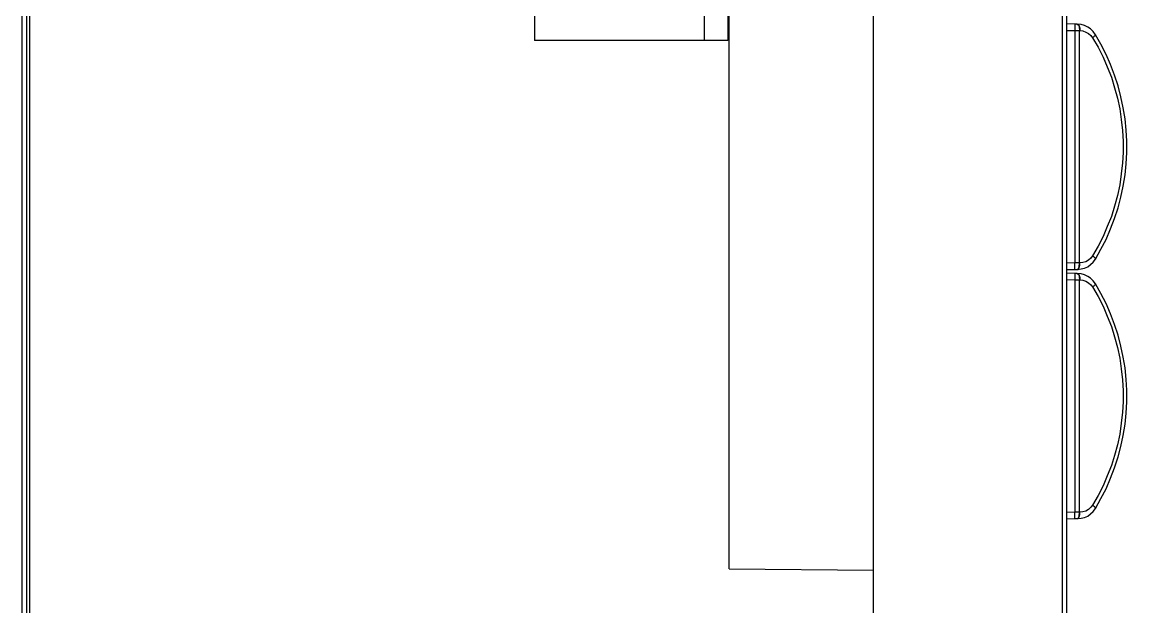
# Model space of a CAD drawing. Header units: centimetres. Extents: x -9.3 to 8.8, y -8.1 to 9.2.
# Drawn here: x 3.67 to 8.81, y -0.78 to 1.95 of the extents above; entities that cross this region are included whole.
import ezdxf

# ---------------------------------------------------------------- set-up
doc = ezdxf.new("R2010")
doc.units = ezdxf.units.CM
doc.header["$MEASUREMENT"] = 0
doc.layers.add('Camada 1', color=7, linetype='Continuous')

msp = doc.modelspace()

# ---------------------------------------------------------------- linework, layer by layer
at = {"layer": 'Camada 1', "color": 250, "lineweight": 25}
for points in [[(3.66889, -2.70228), (3.66889, -2.70228), (3.66889, 8.93586), (3.66889, 8.93586)], [(3.66889, -2.70228), (3.66889, -2.70228), (3.66889, 8.93586), (3.66889, 8.93586)], [(3.69005, 8.93586), (3.69005, 8.93586), (3.69005, -2.70228), (3.69005, -2.70228)], [(3.69005, 8.93586), (3.69005, 8.93586), (3.69005, -2.70228), (3.69005, -2.70228)], [(3.70417, -2.70228), (3.70417, -2.70228), (3.70417, 8.93586), (3.70417, 8.93586)], [(3.70417, -2.70228), (3.70417, -2.70228), (3.70417, 8.93586), (3.70417, 8.93586)], [(7.6334, -2.70228), (7.6334, -2.70228), (7.6334, 8.93939), (7.6334, 8.93939)], [(8.51182, 8.93939), (8.51182, 8.93939), (8.51182, -2.70228), (8.51182, -2.70228)], [(8.53299, -2.70228), (8.53299, -2.70228), (8.53299, 8.93939), (8.53299, 8.93939)], [(6.96136, -0.60149), (6.96136, -0.60149), (6.96136, 6.83154), (6.96136, 6.83154)], [(6.05472, 3.61774), (6.05472, 3.61774), (6.05472, 1.8609), (6.05472, 1.8609)], [(6.84495, 3.61774), (6.84495, 3.61774), (6.84495, 1.8609), (6.84495, 1.8609)], [(6.95431, 2.18546), (6.95431, 2.18546), (6.95431, 1.8609), (6.95431, 1.8609)], [(8.5713, 1.93703), (8.5713, 1.93703), (8.53299, 1.93774), (8.53299, 1.93774)], [(8.53299, 1.90775), (8.53299, 1.90775), (8.5713, 1.90705), (8.5713, 1.90705)], [(8.5713, 1.93703), (8.5713, 1.93703), (8.5713, 1.90705), (8.5713, 1.90705)], [(8.58012, 1.93703), (8.58012, 1.93703), (8.5713, 1.93703), (8.5713, 1.93703)], [(8.5713, 1.90705), (8.5713, 1.90705), (8.5713, 0.82398), (8.5713, 0.82398)], [(8.5713, 1.90705), (8.5713, 1.90705), (8.5925, 1.90705), (8.5925, 1.90705)], [(8.58192, 1.93703), (8.58192, 1.93703), (8.58012, 1.93703), (8.58012, 1.93703)], [(8.5925, 0.82398), (8.5925, 0.82398), (8.5925, 1.90705), (8.5925, 1.90705)], [(8.5925, 1.90705), (8.5925, 1.90705), (8.59423, 1.90705), (8.59423, 1.90705)], [(6.84495, 1.8609), (6.84495, 1.8609), (6.05472, 1.8609), (6.05472, 1.8609)], [(6.95431, 1.8609), (6.95431, 1.8609), (6.84495, 1.8609), (6.84495, 1.8609)], [(6.96136, 1.89265), (6.96136, 1.89265), (6.95431, 1.89265), (6.95431, 1.89265)], [(8.80946, 1.43432), (8.80946, 1.43432), (8.80946, 1.43432), (8.80946, 1.43432)], [(8.80946, 1.29494), (8.80946, 1.29494), (8.80946, 1.29494), (8.80946, 1.29494)], [(8.5713, 0.82398), (8.5713, 0.82398), (8.53299, 0.82331), (8.53299, 0.82331)], [(8.5713, 0.79403), (8.5713, 0.79403), (8.5713, 0.82398), (8.5713, 0.82398)], [(8.5925, 0.82398), (8.5925, 0.82398), (8.5713, 0.82398), (8.5713, 0.82398)], [(8.59423, 0.82398), (8.59423, 0.82398), (8.5925, 0.82398), (8.5925, 0.82398)], [(8.53299, 0.79333), (8.53299, 0.79333), (8.5713, 0.79403), (8.5713, 0.79403)], [(8.5713, 0.77551), (8.5713, 0.77551), (8.53299, 0.77625), (8.53299, 0.77625)], [(8.5713, 0.79403), (8.5713, 0.79403), (8.58012, 0.79403), (8.58012, 0.79403)], [(8.5713, 0.77551), (8.5713, 0.77551), (8.5713, 0.74553), (8.5713, 0.74553)], [(8.58012, 0.77551), (8.58012, 0.77551), (8.5713, 0.77551), (8.5713, 0.77551)], [(8.58012, 0.79403), (8.58012, 0.79403), (8.58192, 0.79403), (8.58192, 0.79403)], [(8.58192, 0.77551), (8.58192, 0.77551), (8.58012, 0.77551), (8.58012, 0.77551)], [(8.53299, 0.74627), (8.53299, 0.74627), (8.5713, 0.74553), (8.5713, 0.74553)], [(8.5713, 0.74553), (8.5713, 0.74553), (8.5713, -0.3375), (8.5713, -0.3375)], [(8.5713, 0.74553), (8.5713, 0.74553), (8.5925, 0.74553), (8.5925, 0.74553)], [(8.5925, -0.3375), (8.5925, -0.3375), (8.5925, 0.74553), (8.5925, 0.74553)], [(8.5925, 0.74553), (8.5925, 0.74553), (8.59423, 0.74553), (8.59423, 0.74553)], [(8.80946, 0.2728), (8.80946, 0.2728), (8.80946, 0.2728), (8.80946, 0.2728)], [(8.80946, 0.13346), (8.80946, 0.13346), (8.80946, 0.13346), (8.80946, 0.13346)], [(8.5713, -0.3375), (8.5713, -0.3375), (8.53299, -0.33821), (8.53299, -0.33821)], [(8.5713, -0.36749), (8.5713, -0.36749), (8.5713, -0.3375), (8.5713, -0.3375)], [(8.5925, -0.3375), (8.5925, -0.3375), (8.5713, -0.3375), (8.5713, -0.3375)], [(8.59423, -0.3375), (8.59423, -0.3375), (8.5925, -0.3375), (8.5925, -0.3375)], [(8.53299, -0.36819), (8.53299, -0.36819), (8.5713, -0.36749), (8.5713, -0.36749)], [(8.5713, -0.36749), (8.5713, -0.36749), (8.58012, -0.36749), (8.58012, -0.36749)], [(8.58012, -0.36749), (8.58012, -0.36749), (8.58192, -0.36749), (8.58192, -0.36749)], [(6.96136, -0.60149), (6.96136, -0.60149), (7.6334, -0.60791), (7.6334, -0.60791)]]:
    msp.add_open_spline(points, degree=3, dxfattribs=at)
for points, knots in [([(8.58012, 1.93703), (8.58012, 1.93703), (8.58192, 1.93523), (8.58192, 1.93523), (8.58192, 1.93523), (8.58541, 1.93351), (8.58541, 1.93351), (8.58541, 1.93351), (8.58721, 1.93171), (8.58721, 1.93171), (8.58721, 1.93171), (8.58894, 1.92821), (8.58894, 1.92821), (8.58894, 1.92821), (8.59074, 1.92289), (8.59074, 1.92289), (8.59074, 1.92289), (8.59074, 1.91759), (8.59074, 1.91759), (8.59074, 1.91759), (8.5925, 1.9123), (8.5925, 1.9123), (8.5925, 1.9123), (8.5925, 1.90705), (8.5925, 1.90705)], [0, 0, 0, 0, 0.125, 0.125, 0.125, 0.25, 0.25, 0.25, 0.375, 0.375, 0.375, 0.5, 0.5, 0.5, 0.625, 0.625, 0.625, 0.75, 0.75, 0.75, 0.875, 0.875, 0.875, 1, 1, 1, 1]), ([(8.58192, 1.93703), (8.58192, 1.93703), (8.58541, 1.93523), (8.58541, 1.93523), (8.58541, 1.93523), (8.58721, 1.93351), (8.58721, 1.93351), (8.58721, 1.93351), (8.58894, 1.93171), (8.58894, 1.93171), (8.58894, 1.93171), (8.59074, 1.92821), (8.59074, 1.92821), (8.59074, 1.92821), (8.5925, 1.92289), (8.5925, 1.92289), (8.5925, 1.92289), (8.59423, 1.91759), (8.59423, 1.91759), (8.59423, 1.91759), (8.59423, 1.90705), (8.59423, 1.90705)], [0, 0, 0, 0, 0.1428571, 0.1428571, 0.1428571, 0.2857143, 0.2857143, 0.2857143, 0.4285714, 0.4285714, 0.4285714, 0.5714286, 0.5714286, 0.5714286, 0.7142857, 0.7142857, 0.7142857, 0.8571429, 0.8571429, 0.8571429, 1, 1, 1, 1]), ([(8.66655, 1.88764), (8.66655, 1.88764), (8.656, 1.90176), (8.656, 1.90176), (8.656, 1.90176), (8.64362, 1.91407), (8.64362, 1.91407), (8.64362, 1.91407), (8.63127, 1.92289), (8.63127, 1.92289), (8.63127, 1.92289), (8.6154, 1.92994), (8.6154, 1.92994), (8.6154, 1.92994), (8.59952, 1.93523), (8.59952, 1.93523), (8.59952, 1.93523), (8.58192, 1.93703), (8.58192, 1.93703)], [0, 0, 0, 0, 0.1666667, 0.1666667, 0.1666667, 0.3333333, 0.3333333, 0.3333333, 0.5, 0.5, 0.5, 0.6666667, 0.6666667, 0.6666667, 0.8333333, 0.8333333, 0.8333333, 1, 1, 1, 1]), ([(8.59423, 1.90705), (8.59423, 1.90705), (8.60834, 1.90528), (8.60834, 1.90528), (8.60834, 1.90528), (8.62249, 1.89996), (8.62249, 1.89996), (8.62249, 1.89996), (8.6348, 1.89294), (8.6348, 1.89294), (8.6348, 1.89294), (8.64542, 1.88412), (8.64542, 1.88412), (8.64542, 1.88412), (8.65244, 1.87353), (8.65244, 1.87353)], [0, 0, 0, 0, 0.2, 0.2, 0.2, 0.4, 0.4, 0.4, 0.6, 0.6, 0.6, 0.8, 0.8, 0.8, 1, 1, 1, 1]), ([(8.66655, 1.88764), (8.66655, 1.88764), (8.66655, 1.88584), (8.66655, 1.88584), (8.66655, 1.88584), (8.66482, 1.88412), (8.66482, 1.88412), (8.66482, 1.88412), (8.66302, 1.88232), (8.66302, 1.88232), (8.66302, 1.88232), (8.66126, 1.88055), (8.66126, 1.88055), (8.66126, 1.88055), (8.65953, 1.87703), (8.65953, 1.87703), (8.65953, 1.87703), (8.656, 1.8753), (8.656, 1.8753), (8.656, 1.8753), (8.65244, 1.87353), (8.65244, 1.87353)], [0, 0, 0, 0, 0.1428571, 0.1428571, 0.1428571, 0.2857143, 0.2857143, 0.2857143, 0.4285714, 0.4285714, 0.4285714, 0.5714286, 0.5714286, 0.5714286, 0.7142857, 0.7142857, 0.7142857, 0.8571429, 0.8571429, 0.8571429, 1, 1, 1, 1]), ([(8.65244, 1.87353), (8.65244, 1.87353), (8.6789, 1.82944), (8.6789, 1.82944), (8.6789, 1.82944), (8.70183, 1.78357), (8.70183, 1.78357), (8.70183, 1.78357), (8.72123, 1.73771), (8.72123, 1.73771), (8.72123, 1.73771), (8.74067, 1.69005), (8.74067, 1.69005), (8.74067, 1.69005), (8.75478, 1.64066), (8.75478, 1.64066), (8.75478, 1.64066), (8.76889, 1.59128), (8.76889, 1.59128), (8.76889, 1.59128), (8.77944, 1.54189), (8.77944, 1.54189), (8.77944, 1.54189), (8.78653, 1.49253), (8.78653, 1.49253), (8.78653, 1.49253), (8.79182, 1.44134), (8.79182, 1.44134), (8.79182, 1.44134), (8.79535, 1.39019), (8.79535, 1.39019), (8.79535, 1.39019), (8.79535, 1.33907), (8.79535, 1.33907), (8.79535, 1.33907), (8.79182, 1.28969), (8.79182, 1.28969), (8.79182, 1.28969), (8.78653, 1.23853), (8.78653, 1.23853), (8.78653, 1.23853), (8.77944, 1.18734), (8.77944, 1.18734), (8.77944, 1.18734), (8.76889, 1.13796), (8.76889, 1.13796), (8.76889, 1.13796), (8.75478, 1.08857), (8.75478, 1.08857), (8.75478, 1.08857), (8.74067, 1.04094), (8.74067, 1.04094), (8.74067, 1.04094), (8.72123, 0.99332), (8.72123, 0.99332), (8.72123, 0.99332), (8.70183, 0.94746), (8.70183, 0.94746), (8.70183, 0.94746), (8.6789, 0.90159), (8.6789, 0.90159), (8.6789, 0.90159), (8.65244, 0.85753), (8.65244, 0.85753)], [0, 0, 0, 0, 0.047619, 0.047619, 0.047619, 0.0952381, 0.0952381, 0.0952381, 0.1428571, 0.1428571, 0.1428571, 0.1904762, 0.1904762, 0.1904762, 0.2380952, 0.2380952, 0.2380952, 0.2857143, 0.2857143, 0.2857143, 0.3333333, 0.3333333, 0.3333333, 0.3809524, 0.3809524, 0.3809524, 0.4285714, 0.4285714, 0.4285714, 0.4761905, 0.4761905, 0.4761905, 0.5238095, 0.5238095, 0.5238095, 0.5714286, 0.5714286, 0.5714286, 0.6190476, 0.6190476, 0.6190476, 0.6666667, 0.6666667, 0.6666667, 0.7142857, 0.7142857, 0.7142857, 0.7619048, 0.7619048, 0.7619048, 0.8095238, 0.8095238, 0.8095238, 0.8571429, 0.8571429, 0.8571429, 0.9047619, 0.9047619, 0.9047619, 0.952381, 0.952381, 0.952381, 1, 1, 1, 1]), ([(8.66655, 0.84162), (8.66655, 0.84162), (8.69128, 0.88748), (8.69128, 0.88748), (8.69128, 0.88748), (8.71594, 0.93334), (8.71594, 0.93334), (8.71594, 0.93334), (8.73714, 0.98273), (8.73714, 0.98273), (8.73714, 0.98273), (8.75478, 1.03039), (8.75478, 1.03039), (8.75478, 1.03039), (8.77242, 1.08155), (8.77242, 1.08155), (8.77242, 1.08155), (8.78473, 1.13094), (8.78473, 1.13094), (8.78473, 1.13094), (8.79535, 1.18205), (8.79535, 1.18205), (8.79535, 1.18205), (8.80417, 1.23501), (8.80417, 1.23501), (8.80417, 1.23501), (8.80946, 1.28612), (8.80946, 1.28612), (8.80946, 1.28612), (8.81299, 1.33907), (8.81299, 1.33907), (8.81299, 1.33907), (8.81299, 1.39196), (8.81299, 1.39196), (8.81299, 1.39196), (8.80946, 1.44314), (8.80946, 1.44314), (8.80946, 1.44314), (8.80417, 1.49603), (8.80417, 1.49603), (8.80417, 1.49603), (8.79535, 1.54721), (8.79535, 1.54721), (8.79535, 1.54721), (8.78473, 1.59837), (8.78473, 1.59837), (8.78473, 1.59837), (8.77242, 1.64948), (8.77242, 1.64948), (8.77242, 1.64948), (8.75478, 1.69887), (8.75478, 1.69887), (8.75478, 1.69887), (8.73714, 1.7483), (8.73714, 1.7483), (8.73714, 1.7483), (8.71594, 1.79589), (8.71594, 1.79589), (8.71594, 1.79589), (8.69128, 1.84351), (8.69128, 1.84351), (8.69128, 1.84351), (8.66655, 1.88764), (8.66655, 1.88764)], [0, 0, 0, 0, 0.047619, 0.047619, 0.047619, 0.0952381, 0.0952381, 0.0952381, 0.1428571, 0.1428571, 0.1428571, 0.1904762, 0.1904762, 0.1904762, 0.2380952, 0.2380952, 0.2380952, 0.2857143, 0.2857143, 0.2857143, 0.3333333, 0.3333333, 0.3333333, 0.3809524, 0.3809524, 0.3809524, 0.4285714, 0.4285714, 0.4285714, 0.4761905, 0.4761905, 0.4761905, 0.5238095, 0.5238095, 0.5238095, 0.5714286, 0.5714286, 0.5714286, 0.6190476, 0.6190476, 0.6190476, 0.6666667, 0.6666667, 0.6666667, 0.7142857, 0.7142857, 0.7142857, 0.7619048, 0.7619048, 0.7619048, 0.8095238, 0.8095238, 0.8095238, 0.8571429, 0.8571429, 0.8571429, 0.9047619, 0.9047619, 0.9047619, 0.952381, 0.952381, 0.952381, 1, 1, 1, 1]), ([(8.58012, 0.79403), (8.58012, 0.79403), (8.58192, 0.79403), (8.58192, 0.79403), (8.58192, 0.79403), (8.58541, 0.7958), (8.58541, 0.7958), (8.58541, 0.7958), (8.58721, 0.79932), (8.58721, 0.79932), (8.58721, 0.79932), (8.58894, 0.80282), (8.58894, 0.80282), (8.58894, 0.80282), (8.59074, 0.80634), (8.59074, 0.80634), (8.59074, 0.80634), (8.59074, 0.81164), (8.59074, 0.81164), (8.59074, 0.81164), (8.5925, 0.81696), (8.5925, 0.81696), (8.5925, 0.81696), (8.5925, 0.82398), (8.5925, 0.82398)], [0, 0, 0, 0, 0.125, 0.125, 0.125, 0.25, 0.25, 0.25, 0.375, 0.375, 0.375, 0.5, 0.5, 0.5, 0.625, 0.625, 0.625, 0.75, 0.75, 0.75, 0.875, 0.875, 0.875, 1, 1, 1, 1]), ([(8.58192, 0.79403), (8.58192, 0.79403), (8.59952, 0.7958), (8.59952, 0.7958), (8.59952, 0.7958), (8.6154, 0.79932), (8.6154, 0.79932), (8.6154, 0.79932), (8.63127, 0.80634), (8.63127, 0.80634), (8.63127, 0.80634), (8.64362, 0.81696), (8.64362, 0.81696), (8.64362, 0.81696), (8.656, 0.82755), (8.656, 0.82755), (8.656, 0.82755), (8.66655, 0.84162), (8.66655, 0.84162)], [0, 0, 0, 0, 0.1666667, 0.1666667, 0.1666667, 0.3333333, 0.3333333, 0.3333333, 0.5, 0.5, 0.5, 0.6666667, 0.6666667, 0.6666667, 0.8333333, 0.8333333, 0.8333333, 1, 1, 1, 1]), ([(8.58192, 0.79403), (8.58192, 0.79403), (8.58541, 0.79403), (8.58541, 0.79403), (8.58541, 0.79403), (8.58721, 0.7958), (8.58721, 0.7958), (8.58721, 0.7958), (8.58894, 0.79932), (8.58894, 0.79932), (8.58894, 0.79932), (8.59074, 0.80282), (8.59074, 0.80282), (8.59074, 0.80282), (8.5925, 0.80634), (8.5925, 0.80634), (8.5925, 0.80634), (8.59423, 0.81164), (8.59423, 0.81164), (8.59423, 0.81164), (8.59423, 0.82398), (8.59423, 0.82398)], [0, 0, 0, 0, 0.1428571, 0.1428571, 0.1428571, 0.2857143, 0.2857143, 0.2857143, 0.4285714, 0.4285714, 0.4285714, 0.5714286, 0.5714286, 0.5714286, 0.7142857, 0.7142857, 0.7142857, 0.8571429, 0.8571429, 0.8571429, 1, 1, 1, 1]), ([(8.65244, 0.85753), (8.65244, 0.85753), (8.64542, 0.84691), (8.64542, 0.84691), (8.64542, 0.84691), (8.6348, 0.83637), (8.6348, 0.83637), (8.6348, 0.83637), (8.62249, 0.82928), (8.62249, 0.82928), (8.62249, 0.82928), (8.60834, 0.82578), (8.60834, 0.82578), (8.60834, 0.82578), (8.59423, 0.82398), (8.59423, 0.82398)], [0, 0, 0, 0, 0.2, 0.2, 0.2, 0.4, 0.4, 0.4, 0.6, 0.6, 0.6, 0.8, 0.8, 0.8, 1, 1, 1, 1]), ([(8.66655, 0.84162), (8.66655, 0.84162), (8.66655, 0.84339), (8.66655, 0.84339), (8.66655, 0.84339), (8.66482, 0.84519), (8.66482, 0.84519), (8.66482, 0.84519), (8.66302, 0.84871), (8.66302, 0.84871), (8.66302, 0.84871), (8.66126, 0.85048), (8.66126, 0.85048), (8.66126, 0.85048), (8.65953, 0.85221), (8.65953, 0.85221), (8.65953, 0.85221), (8.656, 0.85401), (8.656, 0.85401), (8.656, 0.85401), (8.65244, 0.85753), (8.65244, 0.85753)], [0, 0, 0, 0, 0.1428571, 0.1428571, 0.1428571, 0.2857143, 0.2857143, 0.2857143, 0.4285714, 0.4285714, 0.4285714, 0.5714286, 0.5714286, 0.5714286, 0.7142857, 0.7142857, 0.7142857, 0.8571429, 0.8571429, 0.8571429, 1, 1, 1, 1]), ([(8.58012, 0.77551), (8.58012, 0.77551), (8.58192, 0.77375), (8.58192, 0.77375), (8.58192, 0.77375), (8.58541, 0.77198), (8.58541, 0.77198), (8.58541, 0.77198), (8.58721, 0.77022), (8.58721, 0.77022), (8.58721, 0.77022), (8.58894, 0.76669), (8.58894, 0.76669), (8.58894, 0.76669), (8.59074, 0.7614), (8.59074, 0.7614), (8.59074, 0.7614), (8.59074, 0.75611), (8.59074, 0.75611), (8.59074, 0.75611), (8.5925, 0.75082), (8.5925, 0.75082), (8.5925, 0.75082), (8.5925, 0.74553), (8.5925, 0.74553)], [0, 0, 0, 0, 0.125, 0.125, 0.125, 0.25, 0.25, 0.25, 0.375, 0.375, 0.375, 0.5, 0.5, 0.5, 0.625, 0.625, 0.625, 0.75, 0.75, 0.75, 0.875, 0.875, 0.875, 1, 1, 1, 1]), ([(8.58192, 0.77551), (8.58192, 0.77551), (8.58541, 0.77375), (8.58541, 0.77375), (8.58541, 0.77375), (8.58721, 0.77198), (8.58721, 0.77198), (8.58721, 0.77198), (8.58894, 0.77022), (8.58894, 0.77022), (8.58894, 0.77022), (8.59074, 0.76669), (8.59074, 0.76669), (8.59074, 0.76669), (8.5925, 0.7614), (8.5925, 0.7614), (8.5925, 0.7614), (8.59423, 0.75611), (8.59423, 0.75611), (8.59423, 0.75611), (8.59423, 0.74553), (8.59423, 0.74553)], [0, 0, 0, 0, 0.1428571, 0.1428571, 0.1428571, 0.2857143, 0.2857143, 0.2857143, 0.4285714, 0.4285714, 0.4285714, 0.5714286, 0.5714286, 0.5714286, 0.7142857, 0.7142857, 0.7142857, 0.8571429, 0.8571429, 0.8571429, 1, 1, 1, 1]), ([(8.66655, 0.72612), (8.66655, 0.72612), (8.656, 0.74023), (8.656, 0.74023), (8.656, 0.74023), (8.64362, 0.75258), (8.64362, 0.75258), (8.64362, 0.75258), (8.63127, 0.7614), (8.63127, 0.7614), (8.63127, 0.7614), (8.6154, 0.76846), (8.6154, 0.76846), (8.6154, 0.76846), (8.59952, 0.77375), (8.59952, 0.77375), (8.59952, 0.77375), (8.58192, 0.77551), (8.58192, 0.77551)], [0, 0, 0, 0, 0.1666667, 0.1666667, 0.1666667, 0.3333333, 0.3333333, 0.3333333, 0.5, 0.5, 0.5, 0.6666667, 0.6666667, 0.6666667, 0.8333333, 0.8333333, 0.8333333, 1, 1, 1, 1]), ([(8.59423, 0.74553), (8.59423, 0.74553), (8.60834, 0.74376), (8.60834, 0.74376), (8.60834, 0.74376), (8.62249, 0.73847), (8.62249, 0.73847), (8.62249, 0.73847), (8.6348, 0.73141), (8.6348, 0.73141), (8.6348, 0.73141), (8.64542, 0.7226), (8.64542, 0.7226), (8.64542, 0.7226), (8.65244, 0.71201), (8.65244, 0.71201)], [0, 0, 0, 0, 0.2, 0.2, 0.2, 0.4, 0.4, 0.4, 0.6, 0.6, 0.6, 0.8, 0.8, 0.8, 1, 1, 1, 1]), ([(8.66655, 0.72612), (8.66655, 0.72612), (8.66655, 0.72436), (8.66655, 0.72436), (8.66655, 0.72436), (8.66482, 0.7226), (8.66482, 0.7226), (8.66482, 0.7226), (8.66302, 0.72083), (8.66302, 0.72083), (8.66302, 0.72083), (8.66126, 0.71907), (8.66126, 0.71907), (8.66126, 0.71907), (8.65953, 0.71554), (8.65953, 0.71554), (8.65953, 0.71554), (8.656, 0.71378), (8.656, 0.71378), (8.656, 0.71378), (8.65244, 0.71201), (8.65244, 0.71201)], [0, 0, 0, 0, 0.1428571, 0.1428571, 0.1428571, 0.2857143, 0.2857143, 0.2857143, 0.4285714, 0.4285714, 0.4285714, 0.5714286, 0.5714286, 0.5714286, 0.7142857, 0.7142857, 0.7142857, 0.8571429, 0.8571429, 0.8571429, 1, 1, 1, 1]), ([(8.66655, -0.31986), (8.66655, -0.31986), (8.69128, -0.274), (8.69128, -0.274), (8.69128, -0.274), (8.71594, -0.22814), (8.71594, -0.22814), (8.71594, -0.22814), (8.73714, -0.17875), (8.73714, -0.17875), (8.73714, -0.17875), (8.75478, -0.13113), (8.75478, -0.13113), (8.75478, -0.13113), (8.77242, -0.07997), (8.77242, -0.07997), (8.77242, -0.07997), (8.78473, -0.03059), (8.78473, -0.03059), (8.78473, -0.03059), (8.79535, 0.02057), (8.79535, 0.02057), (8.79535, 0.02057), (8.80417, 0.07348), (8.80417, 0.07348), (8.80417, 0.07348), (8.80946, 0.12464), (8.80946, 0.12464), (8.80946, 0.12464), (8.81299, 0.17755), (8.81299, 0.17755), (8.81299, 0.17755), (8.81299, 0.23047), (8.81299, 0.23047), (8.81299, 0.23047), (8.80946, 0.28162), (8.80946, 0.28162), (8.80946, 0.28162), (8.80417, 0.33454), (8.80417, 0.33454), (8.80417, 0.33454), (8.79535, 0.38569), (8.79535, 0.38569), (8.79535, 0.38569), (8.78473, 0.43685), (8.78473, 0.43685), (8.78473, 0.43685), (8.77242, 0.488), (8.77242, 0.488), (8.77242, 0.488), (8.75478, 0.53739), (8.75478, 0.53739), (8.75478, 0.53739), (8.73714, 0.58678), (8.73714, 0.58678), (8.73714, 0.58678), (8.71594, 0.6344), (8.71594, 0.6344), (8.71594, 0.6344), (8.69128, 0.68203), (8.69128, 0.68203), (8.69128, 0.68203), (8.66655, 0.72612), (8.66655, 0.72612)], [0, 0, 0, 0, 0.047619, 0.047619, 0.047619, 0.0952381, 0.0952381, 0.0952381, 0.1428571, 0.1428571, 0.1428571, 0.1904762, 0.1904762, 0.1904762, 0.2380952, 0.2380952, 0.2380952, 0.2857143, 0.2857143, 0.2857143, 0.3333333, 0.3333333, 0.3333333, 0.3809524, 0.3809524, 0.3809524, 0.4285714, 0.4285714, 0.4285714, 0.4761905, 0.4761905, 0.4761905, 0.5238095, 0.5238095, 0.5238095, 0.5714286, 0.5714286, 0.5714286, 0.6190476, 0.6190476, 0.6190476, 0.6666667, 0.6666667, 0.6666667, 0.7142857, 0.7142857, 0.7142857, 0.7619048, 0.7619048, 0.7619048, 0.8095238, 0.8095238, 0.8095238, 0.8571429, 0.8571429, 0.8571429, 0.9047619, 0.9047619, 0.9047619, 0.952381, 0.952381, 0.952381, 1, 1, 1, 1]), ([(8.65244, 0.71201), (8.65244, 0.71201), (8.6789, 0.66791), (8.6789, 0.66791), (8.6789, 0.66791), (8.70183, 0.62205), (8.70183, 0.62205), (8.70183, 0.62205), (8.72123, 0.57619), (8.72123, 0.57619), (8.72123, 0.57619), (8.74067, 0.52857), (8.74067, 0.52857), (8.74067, 0.52857), (8.75478, 0.47918), (8.75478, 0.47918), (8.75478, 0.47918), (8.76889, 0.42979), (8.76889, 0.42979), (8.76889, 0.42979), (8.77944, 0.3804), (8.77944, 0.3804), (8.77944, 0.3804), (8.78653, 0.33101), (8.78653, 0.33101), (8.78653, 0.33101), (8.79182, 0.27986), (8.79182, 0.27986), (8.79182, 0.27986), (8.79535, 0.22871), (8.79535, 0.22871), (8.79535, 0.22871), (8.79535, 0.17755), (8.79535, 0.17755), (8.79535, 0.17755), (8.79182, 0.12816), (8.79182, 0.12816), (8.79182, 0.12816), (8.78653, 0.07701), (8.78653, 0.07701), (8.78653, 0.07701), (8.77944, 0.02586), (8.77944, 0.02586), (8.77944, 0.02586), (8.76889, -0.02353), (8.76889, -0.02353), (8.76889, -0.02353), (8.75478, -0.07292), (8.75478, -0.07292), (8.75478, -0.07292), (8.74067, -0.12054), (8.74067, -0.12054), (8.74067, -0.12054), (8.72123, -0.16817), (8.72123, -0.16817), (8.72123, -0.16817), (8.70183, -0.21403), (8.70183, -0.21403), (8.70183, -0.21403), (8.6789, -0.25989), (8.6789, -0.25989), (8.6789, -0.25989), (8.65244, -0.30399), (8.65244, -0.30399)], [0, 0, 0, 0, 0.047619, 0.047619, 0.047619, 0.0952381, 0.0952381, 0.0952381, 0.1428571, 0.1428571, 0.1428571, 0.1904762, 0.1904762, 0.1904762, 0.2380952, 0.2380952, 0.2380952, 0.2857143, 0.2857143, 0.2857143, 0.3333333, 0.3333333, 0.3333333, 0.3809524, 0.3809524, 0.3809524, 0.4285714, 0.4285714, 0.4285714, 0.4761905, 0.4761905, 0.4761905, 0.5238095, 0.5238095, 0.5238095, 0.5714286, 0.5714286, 0.5714286, 0.6190476, 0.6190476, 0.6190476, 0.6666667, 0.6666667, 0.6666667, 0.7142857, 0.7142857, 0.7142857, 0.7619048, 0.7619048, 0.7619048, 0.8095238, 0.8095238, 0.8095238, 0.8571429, 0.8571429, 0.8571429, 0.9047619, 0.9047619, 0.9047619, 0.952381, 0.952381, 0.952381, 1, 1, 1, 1]), ([(8.65244, -0.30399), (8.65244, -0.30399), (8.64542, -0.31457), (8.64542, -0.31457), (8.64542, -0.31457), (8.6348, -0.32515), (8.6348, -0.32515), (8.6348, -0.32515), (8.62249, -0.33221), (8.62249, -0.33221), (8.62249, -0.33221), (8.60834, -0.33574), (8.60834, -0.33574), (8.60834, -0.33574), (8.59423, -0.3375), (8.59423, -0.3375)], [0, 0, 0, 0, 0.2, 0.2, 0.2, 0.4, 0.4, 0.4, 0.6, 0.6, 0.6, 0.8, 0.8, 0.8, 1, 1, 1, 1]), ([(8.66655, -0.31986), (8.66655, -0.31986), (8.66655, -0.3181), (8.66655, -0.3181), (8.66655, -0.3181), (8.66482, -0.31634), (8.66482, -0.31634), (8.66482, -0.31634), (8.66302, -0.31281), (8.66302, -0.31281), (8.66302, -0.31281), (8.66126, -0.31104), (8.66126, -0.31104), (8.66126, -0.31104), (8.65953, -0.30928), (8.65953, -0.30928), (8.65953, -0.30928), (8.656, -0.30752), (8.656, -0.30752), (8.656, -0.30752), (8.65244, -0.30399), (8.65244, -0.30399)], [0, 0, 0, 0, 0.1428571, 0.1428571, 0.1428571, 0.2857143, 0.2857143, 0.2857143, 0.4285714, 0.4285714, 0.4285714, 0.5714286, 0.5714286, 0.5714286, 0.7142857, 0.7142857, 0.7142857, 0.8571429, 0.8571429, 0.8571429, 1, 1, 1, 1]), ([(8.58012, -0.36749), (8.58012, -0.36749), (8.58192, -0.36749), (8.58192, -0.36749), (8.58192, -0.36749), (8.58541, -0.36572), (8.58541, -0.36572), (8.58541, -0.36572), (8.58721, -0.3622), (8.58721, -0.3622), (8.58721, -0.3622), (8.58894, -0.35867), (8.58894, -0.35867), (8.58894, -0.35867), (8.59074, -0.35514), (8.59074, -0.35514), (8.59074, -0.35514), (8.59074, -0.34985), (8.59074, -0.34985), (8.59074, -0.34985), (8.5925, -0.34456), (8.5925, -0.34456), (8.5925, -0.34456), (8.5925, -0.3375), (8.5925, -0.3375)], [0, 0, 0, 0, 0.125, 0.125, 0.125, 0.25, 0.25, 0.25, 0.375, 0.375, 0.375, 0.5, 0.5, 0.5, 0.625, 0.625, 0.625, 0.75, 0.75, 0.75, 0.875, 0.875, 0.875, 1, 1, 1, 1]), ([(8.58192, -0.36749), (8.58192, -0.36749), (8.59952, -0.36572), (8.59952, -0.36572), (8.59952, -0.36572), (8.6154, -0.3622), (8.6154, -0.3622), (8.6154, -0.3622), (8.63127, -0.35514), (8.63127, -0.35514), (8.63127, -0.35514), (8.64362, -0.34456), (8.64362, -0.34456), (8.64362, -0.34456), (8.656, -0.33397), (8.656, -0.33397), (8.656, -0.33397), (8.66655, -0.31986), (8.66655, -0.31986)], [0, 0, 0, 0, 0.1666667, 0.1666667, 0.1666667, 0.3333333, 0.3333333, 0.3333333, 0.5, 0.5, 0.5, 0.6666667, 0.6666667, 0.6666667, 0.8333333, 0.8333333, 0.8333333, 1, 1, 1, 1]), ([(8.58192, -0.36749), (8.58192, -0.36749), (8.58541, -0.36749), (8.58541, -0.36749), (8.58541, -0.36749), (8.58721, -0.36572), (8.58721, -0.36572), (8.58721, -0.36572), (8.58894, -0.3622), (8.58894, -0.3622), (8.58894, -0.3622), (8.59074, -0.35867), (8.59074, -0.35867), (8.59074, -0.35867), (8.5925, -0.35514), (8.5925, -0.35514), (8.5925, -0.35514), (8.59423, -0.34985), (8.59423, -0.34985), (8.59423, -0.34985), (8.59423, -0.3375), (8.59423, -0.3375)], [0, 0, 0, 0, 0.1428571, 0.1428571, 0.1428571, 0.2857143, 0.2857143, 0.2857143, 0.4285714, 0.4285714, 0.4285714, 0.5714286, 0.5714286, 0.5714286, 0.7142857, 0.7142857, 0.7142857, 0.8571429, 0.8571429, 0.8571429, 1, 1, 1, 1])]:
    msp.add_open_spline(points, degree=3, knots=knots, dxfattribs=at)

doc.saveas('drawing.dxf')
